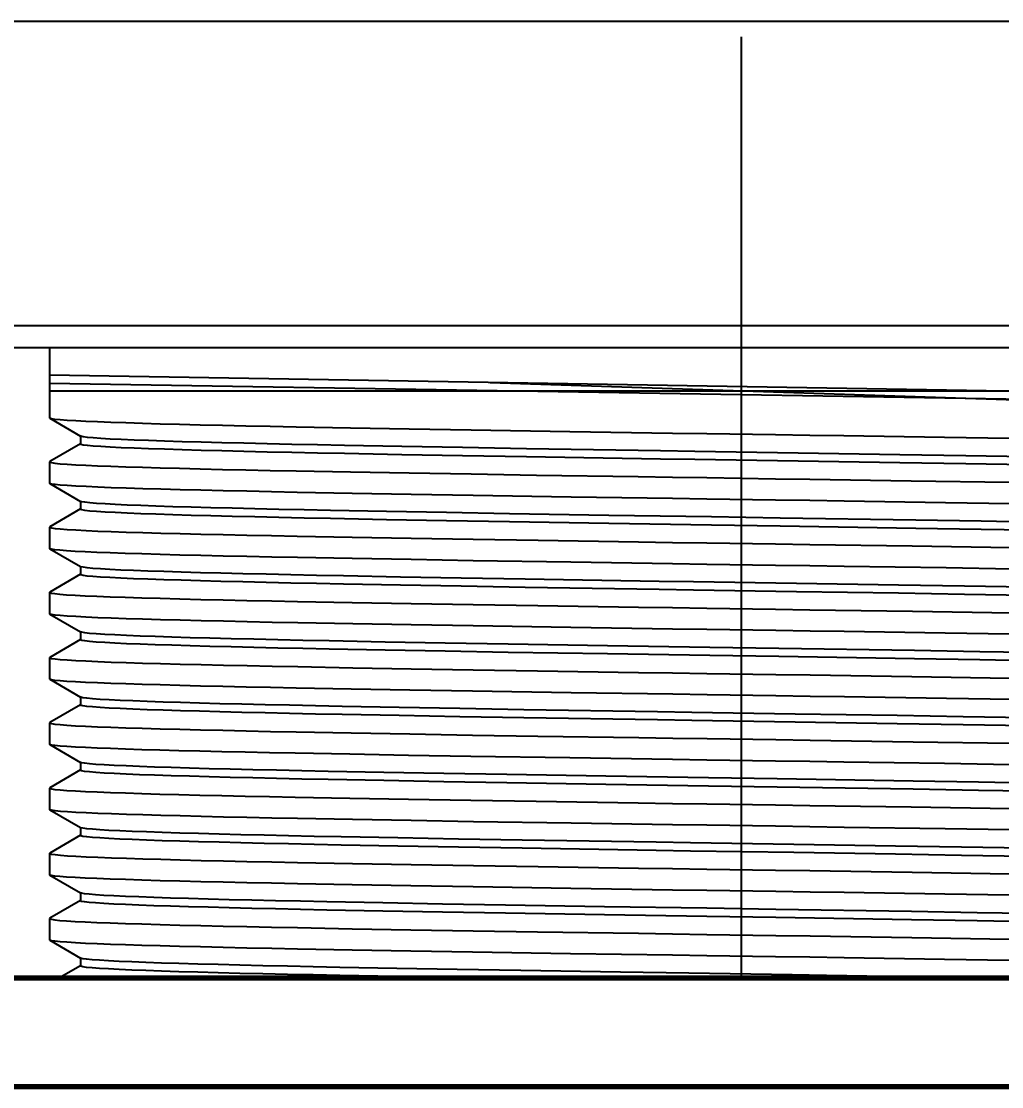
# Model space of a CAD drawing. Header units: millimetres. Extents: x 2985 to 3826, y 1462 to 2056.
# Drawn here: x 3523.09 to 3545.68, y 1671.3 to 1695.85 of the extents above; entities that cross this region are included whole.
import ezdxf

# ---------------------------------------------------------------- set-up
doc = ezdxf.new("R2010")
doc.units = ezdxf.units.MM
doc.linetypes.add('CENTER2', pattern=[28.575, 19.05, -3.175, 3.175, -3.175])
doc.layers.add('02___PRT_ALL_AXES', color=7, linetype='Continuous')
doc.styles.get("Standard").update_dxf_attribs({"font": 'arial.ttf'})
doc.dimstyles.new('사본(2) STANDARD', dxfattribs={"dimscale": 0, "dimtxt": 4, "dimasz": 4, "dimexe": 1.25, "dimexo": 0.625, "dimgap": 1.5, "dimtad": 3, "dimtih": 1, "dimtoh": 1, "dimdec": 1, "dimzin": 9, "dimdsep": 46, "dimtxsty": 'Standard', "dimcen": 2.5, "dimclrd": 3, "dimclre": 3, "dimclrt": 4, "dimadec": 0, "dimazin": 0, "dimtfac": 1, "dimtdec": 1, "dimtmove": 0, "dimatfit": 3, "dimfxl": 1.25, "dimtfill": 1, "dimtolj": 1, "dimtzin": 0, "dimarcsym": 0})

# ---------------------------------------------------------------- blocks, each defined once
blk = doc.blocks.new('*D10')
at = {"color": 3, "lineweight": -2, "transparency": 16777216}
for start, end in [(258.341006, 263.551033), (264.448598, 269.658994)]:
    blk.add_arc((3539.679, 2431.868), 672.081, start, end, dxfattribs=at)
at = {"color": 3, "transparency": 16777216}
for points in [[(3403.724, 1773.001), (3403.997, 1774.306), (3399.945, 1774.474)], [(3535.681, 1760.466), (3535.677, 1759.132), (3539.679, 1759.787)]]:
    blk.add_solid(points, dxfattribs=at)
at = {"layer": 'Defpoints', "color": 0, "transparency": 16777216}
for p in [(3539.679, 1866.947), (3413.544, 1838.452), (3446.143, 1766.328), (3381.743, 1688.837), (3539.679, 1686.832)]:
    blk.add_point(p, dxfattribs=at)
at = {"color": 4, "transparency": 16777216, "insert": (3469.427, 1763.469), "char_height": 4, "attachment_point": 5, "bg_fill": 3, "box_fill_scale": 1.1, "bg_fill_color": 256, "bg_fill_true_color": 13158600, "bg_fill_transparency": 0}
blk.add_mtext('\\A1;12°', dxfattribs=at)
blk = doc.blocks.new('*D12')
at = {"color": 3, "lineweight": -2, "transparency": 16777216}
for p, q in [((3406.539, 1804.886), (3406.539, 1721.096)), ((3539.679, 1696.478), (3539.679, 1723.596)), ((3410.539, 1722.346), (3465.435, 1722.346)), ((3535.679, 1722.346), (3480.784, 1722.346))]:
    blk.add_line(p, q, dxfattribs=at)
at = {"color": 3, "transparency": 16777216}
for points in [[(3410.539, 1723.013), (3410.539, 1721.68), (3406.539, 1722.346)], [(3535.679, 1723.013), (3535.679, 1721.68), (3539.679, 1722.346)]]:
    blk.add_solid(points, dxfattribs=at)
at = {"layer": 'Defpoints', "color": 0, "transparency": 16777216}
for p in [(3406.539, 1805.511), (3539.679, 1722.346), (3539.679, 1695.853)]:
    blk.add_point(p, dxfattribs=at)
at = {"color": 4, "transparency": 16777216, "insert": (3473.109, 1722.346), "char_height": 4, "attachment_point": 5, "bg_fill": 3, "box_fill_scale": 1.1, "bg_fill_color": 256, "bg_fill_true_color": 13158600, "bg_fill_transparency": 0}
blk.add_mtext('\\A1;133.1', dxfattribs=at)

msp = doc.modelspace()

# ---------------------------------------------------------------- linework, layer by layer
at = {"color": 1, "linetype": 'CENTER2', "ltscale": 0.5}
msp.add_line((3539.679, 1866.947), (3539.679, 1686.832), dxfattribs=at)
at = {"color": 7, "linetype": 'Continuous'}
for p, q in [((3516.124, 1695.853), (3563.234, 1695.853)), ((3523.742, 1687.337), (3555.616, 1687.337)), ((3523.747, 1686.704), (3523.742, 1686.71)), ((3523.747, 1686.704), (3524.459, 1686.293)), ((3530.678, 1686.478), (3529.421, 1686.502)), ((3532.024, 1686.454), (3530.678, 1686.478)), ((3533.455, 1686.43), (3532.024, 1686.454)), ((3535.732, 1686.394), (3533.455, 1686.43)), ((3524.454, 1686.299), (3524.454, 1686.112)), ((3545.856, 1686.239), (3544.357, 1686.263)), ((3524.459, 1686.118), (3523.747, 1685.707)), ((3531.858, 1686.053), (3530.541, 1686.078)), ((3533.26, 1686.028), (3531.858, 1686.053)), ((3534.732, 1686.003), (3533.26, 1686.028)), ((3523.747, 1685.707), (3523.742, 1685.701)), ((3531.858, 1685.865), (3530.541, 1685.89)), ((3533.26, 1685.84), (3531.858, 1685.865)), ((3534.732, 1685.815), (3533.26, 1685.84)), ((3544.854, 1685.841), (3543.335, 1685.866)), ((3546.316, 1685.816), (3544.854, 1685.841)), ((3529.421, 1685.492), (3530.678, 1685.468)), ((3530.678, 1685.468), (3532.024, 1685.445)), ((3532.024, 1685.445), (3533.455, 1685.421)), ((3544.854, 1685.653), (3543.335, 1685.678)), ((3546.316, 1685.628), (3544.854, 1685.653)), ((3523.747, 1685.201), (3523.742, 1685.207)), ((3523.747, 1685.201), (3524.459, 1684.789)), ((3533.455, 1685.421), (3534.96, 1685.397)), ((3543.592, 1685.265), (3545.856, 1685.23)), ((3530.715, 1684.974), (3529.451, 1684.998)), ((3532.071, 1684.95), (3530.715, 1684.974)), ((3533.504, 1684.926), (3532.071, 1684.95)), ((3524.454, 1684.796), (3524.454, 1684.608)), ((3524.486, 1684.78), (3524.459, 1684.789)), ((3535.761, 1684.89), (3533.504, 1684.926)), ((3545.878, 1684.735), (3544.384, 1684.759)), ((3524.459, 1684.615), (3523.747, 1684.203)), ((3531.506, 1684.556), (3530.213, 1684.581)), ((3532.887, 1684.531), (3531.506, 1684.556)), ((3534.342, 1684.506), (3532.887, 1684.531)), ((3536.628, 1684.468), (3534.342, 1684.506)), ((3538.989, 1684.431), (3536.628, 1684.468)), ((3531.506, 1684.368), (3530.213, 1684.393)), ((3532.887, 1684.343), (3531.506, 1684.368)), ((3534.342, 1684.318), (3532.887, 1684.343)), ((3536.628, 1684.28), (3534.342, 1684.318)), ((3538.989, 1684.243), (3536.628, 1684.28)), ((3545.209, 1684.331), (3543.703, 1684.356)), ((3546.656, 1684.306), (3545.209, 1684.331)), ((3523.747, 1684.203), (3523.742, 1684.197)), ((3529.451, 1683.988), (3530.715, 1683.964)), ((3530.715, 1683.964), (3532.071, 1683.94)), ((3545.209, 1684.143), (3543.703, 1684.168)), ((3546.656, 1684.118), (3545.209, 1684.143)), ((3532.071, 1683.94), (3533.504, 1683.917)), ((3533.504, 1683.917), (3534.998, 1683.893)), ((3543.615, 1683.762), (3545.878, 1683.726)), ((3523.747, 1683.697), (3523.742, 1683.703)), ((3523.747, 1683.697), (3524.459, 1683.286)), ((3530.717, 1683.47), (3529.456, 1683.494)), ((3524.454, 1683.293), (3524.454, 1683.105)), ((3532.072, 1683.447), (3530.717, 1683.47)), ((3533.501, 1683.423), (3532.072, 1683.447)), ((3535.754, 1683.387), (3533.501, 1683.423)), ((3545.912, 1683.231), (3544.399, 1683.256)), ((3524.459, 1683.111), (3523.747, 1682.7)), ((3531.828, 1683.046), (3530.513, 1683.071)), ((3533.229, 1683.021), (3531.828, 1683.046)), ((3534.699, 1682.996), (3533.229, 1683.021)), ((3531.828, 1682.858), (3530.513, 1682.883)), ((3533.229, 1682.833), (3531.828, 1682.858)), ((3534.699, 1682.808), (3533.229, 1682.833)), ((3544.821, 1682.834), (3543.302, 1682.859)), ((3546.285, 1682.809), (3544.821, 1682.834)), ((3523.747, 1682.7), (3523.742, 1682.694)), ((3544.821, 1682.646), (3543.302, 1682.671)), ((3546.285, 1682.621), (3544.821, 1682.646)), ((3529.456, 1682.484), (3530.717, 1682.461)), ((3530.717, 1682.461), (3532.072, 1682.437)), ((3532.072, 1682.437), (3533.501, 1682.413)), ((3533.501, 1682.413), (3534.99, 1682.389)), ((3543.624, 1682.258), (3545.912, 1682.222)), ((3523.747, 1682.194), (3523.742, 1682.2)), ((3523.747, 1682.194), (3524.459, 1681.783)), ((3524.454, 1681.789), (3524.454, 1681.601)), ((3530.728, 1681.967), (3529.465, 1681.99)), ((3532.076, 1681.943), (3530.728, 1681.967)), ((3533.499, 1681.919), (3532.076, 1681.943)), ((3535.751, 1681.884), (3533.499, 1681.919)), ((3524.459, 1681.608), (3523.747, 1681.196)), ((3531.477, 1681.549), (3530.186, 1681.574)), ((3532.856, 1681.524), (3531.477, 1681.549)), ((3534.31, 1681.499), (3532.856, 1681.524)), ((3545.862, 1681.729), (3544.373, 1681.752)), ((3531.477, 1681.361), (3530.186, 1681.386)), ((3532.856, 1681.336), (3531.477, 1681.361)), ((3534.31, 1681.311), (3532.856, 1681.336)), ((3536.594, 1681.462), (3534.31, 1681.499)), ((3536.594, 1681.274), (3534.31, 1681.311)), ((3538.954, 1681.425), (3536.594, 1681.462)), ((3538.954, 1681.237), (3536.594, 1681.274)), ((3545.177, 1681.325), (3543.669, 1681.35)), ((3546.625, 1681.3), (3545.177, 1681.325)), ((3523.747, 1681.196), (3523.742, 1681.19)), ((3545.177, 1681.137), (3543.669, 1681.162)), ((3546.625, 1681.112), (3545.177, 1681.137)), ((3529.465, 1680.981), (3530.728, 1680.957)), ((3530.728, 1680.957), (3532.076, 1680.933)), ((3532.076, 1680.933), (3533.499, 1680.91)), ((3533.499, 1680.91), (3534.985, 1680.886)), ((3523.747, 1680.69), (3523.742, 1680.696)), ((3523.747, 1680.69), (3524.459, 1680.279)), ((3543.609, 1680.755), (3545.862, 1680.719)), ((3524.454, 1680.286), (3524.454, 1680.098)), ((3530.688, 1680.464), (3529.428, 1680.488)), ((3532.046, 1680.44), (3530.688, 1680.464)), ((3533.485, 1680.416), (3532.046, 1680.44)), ((3535.758, 1680.38), (3533.485, 1680.416)), ((3524.459, 1680.104), (3523.747, 1679.693)), ((3531.799, 1680.04), (3530.486, 1680.065)), ((3533.198, 1680.015), (3531.799, 1680.04)), ((3545.922, 1680.224), (3544.41, 1680.248)), ((3531.799, 1679.852), (3530.486, 1679.877)), ((3533.198, 1679.827), (3531.799, 1679.852)), ((3534.667, 1679.99), (3533.198, 1680.015)), ((3534.667, 1679.802), (3533.198, 1679.827)), ((3544.789, 1679.828), (3543.268, 1679.853)), ((3546.254, 1679.803), (3544.789, 1679.828)), ((3523.747, 1679.693), (3523.742, 1679.687)), ((3544.789, 1679.64), (3543.268, 1679.665)), ((3546.254, 1679.615), (3544.789, 1679.64)), ((3529.428, 1679.478), (3530.688, 1679.454)), ((3530.688, 1679.454), (3532.046, 1679.43)), ((3532.046, 1679.43), (3533.485, 1679.406)), ((3533.485, 1679.406), (3534.99, 1679.382)), ((3523.747, 1679.187), (3523.742, 1679.193)), ((3523.747, 1679.187), (3524.459, 1678.776)), ((3543.635, 1679.251), (3545.922, 1679.215)), ((3530.661, 1678.961), (3529.405, 1678.985)), ((3532.009, 1678.937), (3530.661, 1678.961)), ((3533.445, 1678.913), (3532.009, 1678.937)), ((3535.727, 1678.877), (3533.445, 1678.913)), ((3524.459, 1678.601), (3523.747, 1678.189)), ((3524.454, 1678.782), (3524.454, 1678.594)), ((3524.482, 1678.767), (3524.459, 1678.776)), ((3531.447, 1678.543), (3530.159, 1678.568)), ((3545.865, 1678.722), (3544.362, 1678.746)), ((3531.447, 1678.355), (3530.159, 1678.38)), ((3532.825, 1678.518), (3531.447, 1678.543)), ((3532.825, 1678.33), (3531.447, 1678.355)), ((3534.277, 1678.493), (3532.825, 1678.518)), ((3534.277, 1678.305), (3532.825, 1678.33)), ((3536.561, 1678.456), (3534.277, 1678.493)), ((3538.92, 1678.418), (3536.561, 1678.456)), ((3545.145, 1678.318), (3543.636, 1678.343)), ((3546.594, 1678.293), (3545.145, 1678.318)), ((3523.747, 1678.189), (3523.742, 1678.183)), ((3536.561, 1678.268), (3534.277, 1678.305)), ((3538.92, 1678.23), (3536.561, 1678.268)), ((3545.145, 1678.13), (3543.636, 1678.155)), ((3546.594, 1678.105), (3545.145, 1678.13)), ((3529.405, 1677.975), (3530.661, 1677.951)), ((3530.661, 1677.951), (3532.009, 1677.928)), ((3532.009, 1677.928), (3533.445, 1677.904)), ((3533.445, 1677.904), (3534.953, 1677.879)), ((3523.747, 1677.683), (3523.742, 1677.689)), ((3523.747, 1677.683), (3524.459, 1677.272)), ((3543.596, 1677.748), (3545.865, 1677.712)), ((3530.721, 1677.456), (3529.458, 1677.48)), ((3532.077, 1677.433), (3530.721, 1677.456)), ((3533.507, 1677.409), (3532.077, 1677.433)), ((3535.76, 1677.373), (3533.507, 1677.409)), ((3524.459, 1677.097), (3523.747, 1676.686)), ((3524.454, 1677.279), (3524.454, 1677.091)), ((3545.869, 1677.218), (3544.379, 1677.242)), ((3531.769, 1677.033), (3530.458, 1677.058)), ((3531.769, 1676.845), (3530.458, 1676.87)), ((3533.166, 1677.008), (3531.769, 1677.033)), ((3533.166, 1676.821), (3531.769, 1676.845)), ((3534.634, 1676.984), (3533.166, 1677.008)), ((3544.756, 1676.821), (3543.235, 1676.846)), ((3523.747, 1676.686), (3523.742, 1676.68)), ((3534.634, 1676.796), (3533.166, 1676.821)), ((3544.756, 1676.633), (3543.235, 1676.658)), ((3546.223, 1676.796), (3544.756, 1676.821)), ((3546.223, 1676.608), (3544.756, 1676.633)), ((3529.458, 1676.471), (3530.721, 1676.447)), ((3530.721, 1676.447), (3532.077, 1676.423)), ((3532.077, 1676.423), (3533.507, 1676.399)), ((3533.507, 1676.399), (3534.997, 1676.375)), ((3523.747, 1676.18), (3523.742, 1676.186)), ((3523.747, 1676.18), (3524.459, 1675.769)), ((3543.612, 1676.244), (3545.869, 1676.208)), ((3530.713, 1675.953), (3529.453, 1675.977)), ((3532.069, 1675.929), (3530.713, 1675.953)), ((3533.499, 1675.905), (3532.069, 1675.929)), ((3535.752, 1675.87), (3533.499, 1675.905)), ((3524.454, 1675.775), (3524.454, 1675.587)), ((3545.859, 1675.715), (3544.369, 1675.739)), ((3524.459, 1675.594), (3523.747, 1675.183)), ((3531.418, 1675.536), (3530.132, 1675.561)), ((3531.418, 1675.349), (3530.132, 1675.373)), ((3532.794, 1675.511), (3531.418, 1675.536)), ((3534.245, 1675.487), (3532.794, 1675.511)), ((3536.527, 1675.449), (3534.245, 1675.487)), ((3543.603, 1675.337), (3540.472, 1675.387)), ((3523.747, 1675.183), (3523.742, 1675.176)), ((3532.794, 1675.324), (3531.418, 1675.349)), ((3534.245, 1675.299), (3532.794, 1675.324)), ((3536.527, 1675.261), (3534.245, 1675.299)), ((3543.603, 1675.149), (3540.472, 1675.199)), ((3545.113, 1675.312), (3543.603, 1675.337)), ((3545.113, 1675.124), (3543.603, 1675.149)), ((3546.563, 1675.287), (3545.113, 1675.312)), ((3546.563, 1675.099), (3545.113, 1675.124)), ((3529.453, 1674.967), (3530.713, 1674.943)), ((3530.713, 1674.943), (3532.069, 1674.92)), ((3532.069, 1674.92), (3533.499, 1674.896)), ((3533.499, 1674.896), (3534.988, 1674.872)), ((3523.747, 1674.676), (3523.742, 1674.682)), ((3523.747, 1674.676), (3524.459, 1674.265)), ((3543.605, 1674.741), (3545.859, 1674.705)), ((3530.718, 1674.449), (3529.456, 1674.473)), ((3532.064, 1674.426), (3530.718, 1674.449)), ((3533.487, 1674.402), (3532.064, 1674.426)), ((3535.746, 1674.366), (3533.487, 1674.402)), ((3524.454, 1674.272), (3524.454, 1674.084)), ((3524.507, 1674.252), (3524.459, 1674.265)), ((3545.851, 1674.211), (3544.36, 1674.235)), ((3524.459, 1674.09), (3523.96, 1673.802)), ((3531.74, 1674.027), (3530.431, 1674.052)), ((3533.135, 1674.002), (3531.74, 1674.027)), ((3534.601, 1673.977), (3533.135, 1674.002)), ((3536.899, 1673.94), (3534.601, 1673.977)), ((3531.74, 1673.839), (3530.431, 1673.864)), ((3545.505, 1673.802), (3543.968, 1673.827))]:
    msp.add_line(p, q, dxfattribs=at)
at = {"linetype": 'Continuous', "lineweight": 70, "extrusion": (0, 1, 0)}
for p, q in [((3562.929, 1673.802), (3516.429, 1673.802)), ((3562.929, 1671.302), (3516.429, 1671.302))]:
    msp.add_line(p, q, dxfattribs=at)
msp.add_line((3523.96, 1673.802), (3555.398, 1673.802))
at = {"color": 7, "linetype": 'Continuous'}
for points in [[(3547.574, 1687.303), (3546.242, 1687.325), (3523.742, 1687.697)], [(3547.574, 1687.115), (3546.242, 1687.137), (3523.742, 1687.509)], [(3533.892, 1687.529), (3546.252, 1687.126)], [(3529.421, 1686.502), (3528.829, 1686.514), (3528.263, 1686.526), (3527.724, 1686.537), (3527.216, 1686.549), (3526.739, 1686.561), (3526.294, 1686.573), (3525.882, 1686.585), (3525.503, 1686.597), (3525.158, 1686.609), (3524.85, 1686.621), (3524.579, 1686.632), (3524.345, 1686.644), (3524.149, 1686.656), (3523.989, 1686.668), (3523.868, 1686.68), (3523.788, 1686.692), (3523.747, 1686.704)], [(3524.519, 1686.277), (3524.466, 1686.29), (3524.459, 1686.293)], [(3530.541, 1686.078), (3529.919, 1686.09), (3529.323, 1686.103), (3528.756, 1686.115), (3528.218, 1686.128), (3527.711, 1686.14), (3527.237, 1686.153), (3526.796, 1686.165), (3526.391, 1686.177), (3526.022, 1686.19), (3525.69, 1686.202), (3525.396, 1686.215), (3525.14, 1686.227), (3524.924, 1686.24), (3524.749, 1686.252), (3524.614, 1686.265), (3524.519, 1686.277)], [(3540.468, 1686.323), (3538.887, 1686.346), (3538.094, 1686.358), (3535.732, 1686.394)], [(3544.357, 1686.263), (3542.041, 1686.299), (3541.256, 1686.311), (3540.468, 1686.323)], [(3530.541, 1685.89), (3529.919, 1685.902), (3529.323, 1685.915), (3528.756, 1685.927), (3528.218, 1685.94), (3527.711, 1685.952), (3527.237, 1685.965), (3526.796, 1685.977), (3526.391, 1685.99), (3526.022, 1686.002), (3525.69, 1686.014), (3525.396, 1686.027), (3525.14, 1686.039), (3524.924, 1686.052), (3524.749, 1686.064), (3524.614, 1686.077), (3524.519, 1686.089), (3524.466, 1686.102), (3524.454, 1686.112)], [(3538.61, 1685.94), (3537.82, 1685.953), (3534.732, 1686.003)], [(3543.335, 1685.866), (3540.989, 1685.903), (3538.61, 1685.94)], [(3523.742, 1685.701), (3523.747, 1685.695), (3523.788, 1685.683), (3523.868, 1685.671), (3523.989, 1685.658), (3524.149, 1685.647), (3524.345, 1685.635), (3524.579, 1685.623), (3524.85, 1685.611), (3525.158, 1685.599), (3525.503, 1685.587), (3525.882, 1685.575), (3526.294, 1685.563), (3526.739, 1685.552), (3527.216, 1685.54), (3527.724, 1685.528), (3528.263, 1685.516), (3528.829, 1685.504), (3529.421, 1685.492)], [(3538.61, 1685.752), (3537.82, 1685.765), (3534.732, 1685.815)], [(3543.335, 1685.678), (3540.989, 1685.715), (3538.61, 1685.752)], [(3529.451, 1684.998), (3528.855, 1685.01), (3528.285, 1685.022), (3527.743, 1685.034), (3527.231, 1685.046), (3526.751, 1685.057), (3526.305, 1685.069), (3525.891, 1685.081), (3525.511, 1685.093), (3525.165, 1685.105), (3524.856, 1685.117), (3524.583, 1685.129), (3524.348, 1685.141), (3524.151, 1685.153), (3523.991, 1685.165), (3523.87, 1685.177), (3523.789, 1685.189), (3523.747, 1685.201)], [(3534.96, 1685.397), (3537.303, 1685.361), (3538.094, 1685.349), (3538.887, 1685.337)], [(3538.887, 1685.337), (3540.468, 1685.313), (3541.256, 1685.301), (3543.592, 1685.265)], [(3530.213, 1684.581), (3529.605, 1684.593), (3529.023, 1684.606), (3528.471, 1684.618), (3527.949, 1684.631), (3527.459, 1684.643), (3527.003, 1684.656), (3526.581, 1684.668), (3526.194, 1684.68), (3525.844, 1684.693), (3525.531, 1684.705), (3525.257, 1684.718), (3525.023, 1684.73), (3524.828, 1684.743), (3524.673, 1684.755), (3524.559, 1684.768), (3524.486, 1684.78)], [(3540.47, 1684.819), (3538.887, 1684.843), (3538.097, 1684.855), (3535.761, 1684.89)], [(3544.384, 1684.759), (3542.05, 1684.795), (3541.261, 1684.807), (3540.47, 1684.819)], [(3530.213, 1684.393), (3529.605, 1684.405), (3529.023, 1684.418), (3528.471, 1684.43), (3527.949, 1684.443), (3527.459, 1684.455), (3527.003, 1684.468), (3526.581, 1684.48), (3526.194, 1684.493), (3525.844, 1684.505), (3525.531, 1684.517), (3525.257, 1684.53), (3525.023, 1684.542), (3524.828, 1684.555), (3524.673, 1684.567), (3524.559, 1684.58), (3524.486, 1684.592), (3524.455, 1684.605), (3524.454, 1684.608)], [(3543.703, 1684.356), (3540.576, 1684.406), (3538.989, 1684.431)], [(3543.703, 1684.168), (3540.576, 1684.218), (3538.989, 1684.243)], [(3523.742, 1684.197), (3523.747, 1684.191), (3523.789, 1684.179), (3523.87, 1684.167), (3523.991, 1684.155), (3524.151, 1684.143), (3524.348, 1684.131), (3524.583, 1684.119), (3524.856, 1684.107), (3525.165, 1684.095), (3525.511, 1684.083), (3525.891, 1684.071), (3526.305, 1684.06), (3526.751, 1684.048), (3527.231, 1684.036), (3527.743, 1684.024), (3528.285, 1684.012), (3528.855, 1684), (3529.451, 1683.988)], [(3534.998, 1683.893), (3537.311, 1683.857), (3538.097, 1683.845), (3538.887, 1683.833)], [(3538.887, 1683.833), (3540.47, 1683.809), (3541.261, 1683.798), (3543.615, 1683.762)], [(3529.456, 1683.494), (3528.861, 1683.506), (3528.289, 1683.518), (3527.744, 1683.53), (3527.228, 1683.542), (3526.742, 1683.554), (3526.288, 1683.566), (3525.869, 1683.578), (3525.486, 1683.59), (3525.14, 1683.602), (3524.831, 1683.614), (3524.561, 1683.626), (3524.33, 1683.638), (3524.136, 1683.65), (3523.981, 1683.662), (3523.864, 1683.674), (3523.785, 1683.686), (3523.747, 1683.697)], [(3524.516, 1683.271), (3524.465, 1683.283), (3524.459, 1683.286)], [(3530.513, 1683.071), (3529.892, 1683.084), (3529.298, 1683.096), (3528.732, 1683.109), (3528.195, 1683.121), (3527.69, 1683.134), (3527.217, 1683.146), (3526.778, 1683.159), (3526.374, 1683.171), (3526.007, 1683.183), (3525.676, 1683.196), (3525.384, 1683.208), (3525.13, 1683.221), (3524.916, 1683.233), (3524.742, 1683.246), (3524.609, 1683.258), (3524.516, 1683.271)], [(3540.469, 1683.316), (3538.886, 1683.339), (3538.096, 1683.351), (3535.754, 1683.387)], [(3544.399, 1683.256), (3542.051, 1683.292), (3541.26, 1683.304), (3540.469, 1683.316)], [(3530.513, 1682.883), (3529.892, 1682.896), (3529.298, 1682.908), (3528.732, 1682.921), (3528.195, 1682.933), (3527.69, 1682.946), (3527.217, 1682.958), (3526.778, 1682.971), (3526.374, 1682.983), (3526.007, 1682.996), (3525.676, 1683.008), (3525.384, 1683.021), (3525.13, 1683.033), (3524.916, 1683.045), (3524.742, 1683.058), (3524.609, 1683.07), (3524.516, 1683.083), (3524.465, 1683.095), (3524.454, 1683.105)], [(3538.576, 1682.934), (3537.786, 1682.946), (3534.699, 1682.996)], [(3538.576, 1682.746), (3537.786, 1682.759), (3534.699, 1682.808)], [(3543.302, 1682.859), (3540.954, 1682.897), (3538.576, 1682.934)], [(3543.302, 1682.671), (3540.954, 1682.709), (3538.576, 1682.746)], [(3523.742, 1682.694), (3523.746, 1682.688), (3523.785, 1682.676), (3523.864, 1682.664), (3523.981, 1682.652), (3524.136, 1682.64), (3524.33, 1682.629), (3524.561, 1682.617), (3524.831, 1682.605), (3525.14, 1682.593), (3525.486, 1682.581), (3525.869, 1682.569), (3526.288, 1682.557), (3526.742, 1682.544), (3527.228, 1682.532), (3527.744, 1682.52), (3528.289, 1682.508), (3528.861, 1682.496), (3529.456, 1682.484)], [(3534.99, 1682.389), (3537.309, 1682.354), (3538.096, 1682.342), (3538.886, 1682.33)], [(3538.886, 1682.33), (3540.469, 1682.306), (3541.26, 1682.294), (3543.624, 1682.258)], [(3529.465, 1681.99), (3528.869, 1682.002), (3528.296, 1682.014), (3527.751, 1682.026), (3527.235, 1682.038), (3526.751, 1682.05), (3526.3, 1682.062), (3525.884, 1682.074), (3525.505, 1682.086), (3525.161, 1682.098), (3524.854, 1682.11), (3524.582, 1682.122), (3524.348, 1682.134), (3524.15, 1682.146), (3523.99, 1682.158), (3523.869, 1682.17), (3523.788, 1682.182), (3523.747, 1682.194)], [(3530.186, 1681.574), (3529.579, 1681.587), (3528.999, 1681.599), (3528.448, 1681.612), (3527.927, 1681.624), (3527.439, 1681.637), (3526.984, 1681.649), (3526.563, 1681.662), (3526.178, 1681.674), (3525.829, 1681.687), (3525.519, 1681.699), (3525.246, 1681.711), (3525.013, 1681.724), (3524.82, 1681.736), (3524.667, 1681.749), (3524.555, 1681.761), (3524.484, 1681.774), (3524.459, 1681.783)], [(3538.888, 1681.836), (3538.098, 1681.848), (3535.751, 1681.884)], [(3544.373, 1681.752), (3542.051, 1681.788), (3541.263, 1681.8), (3540.472, 1681.812), (3538.888, 1681.836)], [(3530.186, 1681.386), (3529.579, 1681.399), (3528.999, 1681.411), (3528.448, 1681.424), (3527.927, 1681.436), (3527.439, 1681.449), (3526.984, 1681.461), (3526.563, 1681.474), (3526.178, 1681.486), (3525.829, 1681.499), (3525.519, 1681.511), (3525.246, 1681.524), (3525.013, 1681.536), (3524.82, 1681.548), (3524.667, 1681.561), (3524.555, 1681.573), (3524.484, 1681.586), (3524.455, 1681.598), (3524.454, 1681.601)], [(3543.669, 1681.35), (3540.541, 1681.4), (3538.954, 1681.425)], [(3523.742, 1681.19), (3523.747, 1681.184), (3523.788, 1681.172), (3523.869, 1681.16), (3523.99, 1681.148), (3524.15, 1681.136), (3524.348, 1681.124), (3524.582, 1681.112), (3524.854, 1681.1), (3525.161, 1681.088), (3525.505, 1681.077), (3525.884, 1681.065), (3526.3, 1681.053), (3526.751, 1681.041), (3527.235, 1681.029), (3527.751, 1681.017), (3528.296, 1681.005), (3528.869, 1680.993), (3529.465, 1680.981)], [(3543.669, 1681.162), (3540.541, 1681.212), (3538.954, 1681.237)], [(3534.985, 1680.886), (3537.31, 1680.85), (3538.098, 1680.838), (3538.888, 1680.826)], [(3538.888, 1680.826), (3540.472, 1680.802), (3541.263, 1680.791), (3543.609, 1680.755)], [(3529.428, 1680.488), (3528.835, 1680.5), (3528.269, 1680.511), (3527.732, 1680.523), (3527.222, 1680.535), (3526.743, 1680.547), (3526.295, 1680.559), (3525.879, 1680.571), (3525.499, 1680.583), (3525.153, 1680.595), (3524.844, 1680.607), (3524.573, 1680.619), (3524.34, 1680.631), (3524.144, 1680.643), (3523.986, 1680.654), (3523.867, 1680.666), (3523.787, 1680.678), (3523.747, 1680.69)], [(3538.891, 1680.332), (3538.103, 1680.344), (3535.758, 1680.38)], [(3544.41, 1680.248), (3542.058, 1680.285), (3541.266, 1680.297), (3540.472, 1680.309), (3538.891, 1680.332)], [(3530.486, 1679.877), (3529.866, 1679.889), (3529.273, 1679.902), (3528.708, 1679.914), (3528.172, 1679.927), (3527.668, 1679.939), (3527.197, 1679.952), (3526.76, 1679.964), (3526.358, 1679.977), (3525.991, 1679.989), (3525.663, 1680.002), (3525.372, 1680.014), (3525.12, 1680.027), (3524.908, 1680.039), (3524.735, 1680.052), (3524.604, 1680.064), (3524.513, 1680.076), (3524.464, 1680.089), (3524.454, 1680.098)], [(3524.513, 1680.264), (3524.464, 1680.277), (3524.459, 1680.279)], [(3530.486, 1680.065), (3529.866, 1680.077), (3529.273, 1680.09), (3528.708, 1680.102), (3528.172, 1680.115), (3527.668, 1680.127), (3527.197, 1680.14), (3526.76, 1680.152), (3526.358, 1680.165), (3525.991, 1680.177), (3525.663, 1680.19), (3525.372, 1680.202), (3525.12, 1680.214), (3524.908, 1680.227), (3524.735, 1680.239), (3524.604, 1680.252), (3524.513, 1680.264)], [(3538.541, 1679.928), (3537.751, 1679.94), (3534.667, 1679.99)], [(3538.541, 1679.74), (3537.751, 1679.752), (3534.667, 1679.802)], [(3543.268, 1679.853), (3540.92, 1679.89), (3538.541, 1679.928)], [(3523.742, 1679.687), (3523.747, 1679.681), (3523.787, 1679.669), (3523.867, 1679.657), (3523.986, 1679.645), (3524.144, 1679.633), (3524.34, 1679.621), (3524.573, 1679.609), (3524.844, 1679.597), (3525.153, 1679.585), (3525.499, 1679.573), (3525.879, 1679.561), (3526.295, 1679.549), (3526.743, 1679.537), (3527.222, 1679.526), (3527.732, 1679.514), (3528.269, 1679.502), (3528.835, 1679.49), (3529.428, 1679.478)], [(3543.268, 1679.665), (3540.92, 1679.702), (3538.541, 1679.74)], [(3534.99, 1679.382), (3537.317, 1679.346), (3538.103, 1679.335), (3538.891, 1679.323)], [(3538.891, 1679.323), (3540.472, 1679.299), (3541.266, 1679.287), (3543.635, 1679.251)], [(3529.405, 1678.985), (3528.813, 1678.997), (3528.248, 1679.008), (3527.71, 1679.02), (3527.202, 1679.032), (3526.725, 1679.044), (3526.282, 1679.056), (3525.87, 1679.068), (3525.492, 1679.08), (3525.148, 1679.092), (3524.841, 1679.104), (3524.571, 1679.115), (3524.339, 1679.127), (3524.144, 1679.139), (3523.986, 1679.151), (3523.866, 1679.163), (3523.786, 1679.175), (3523.747, 1679.187)], [(3540.468, 1678.805), (3538.886, 1678.829), (3538.093, 1678.841), (3535.727, 1678.877)], [(3530.159, 1678.38), (3529.553, 1678.392), (3528.974, 1678.405), (3528.425, 1678.417), (3527.905, 1678.43), (3527.418, 1678.442), (3526.965, 1678.455), (3526.545, 1678.467), (3526.162, 1678.48), (3525.815, 1678.492), (3525.506, 1678.505), (3525.235, 1678.517), (3525.004, 1678.53), (3524.813, 1678.542), (3524.662, 1678.555), (3524.551, 1678.567), (3524.482, 1678.579), (3524.454, 1678.592), (3524.454, 1678.594)], [(3530.159, 1678.568), (3529.553, 1678.58), (3528.974, 1678.593), (3528.425, 1678.605), (3527.905, 1678.618), (3527.418, 1678.63), (3526.965, 1678.643), (3526.545, 1678.655), (3526.162, 1678.668), (3525.815, 1678.68), (3525.506, 1678.693), (3525.235, 1678.705), (3525.004, 1678.718), (3524.813, 1678.73), (3524.662, 1678.742), (3524.551, 1678.755), (3524.482, 1678.767)], [(3544.362, 1678.746), (3542.041, 1678.781), (3541.256, 1678.793), (3540.468, 1678.805)], [(3543.636, 1678.343), (3540.507, 1678.393), (3538.92, 1678.418)], [(3523.742, 1678.183), (3523.747, 1678.177), (3523.786, 1678.165), (3523.866, 1678.153), (3523.986, 1678.141), (3524.144, 1678.129), (3524.339, 1678.118), (3524.571, 1678.106), (3524.841, 1678.094), (3525.148, 1678.082), (3525.492, 1678.07), (3525.87, 1678.058), (3526.282, 1678.046), (3526.725, 1678.034), (3527.202, 1678.023), (3527.71, 1678.011), (3528.248, 1677.999), (3528.813, 1677.987), (3529.405, 1677.975)], [(3543.636, 1678.155), (3540.507, 1678.205), (3538.92, 1678.23)], [(3534.953, 1677.879), (3537.301, 1677.843), (3538.093, 1677.831), (3538.886, 1677.819), (3540.468, 1677.796)], [(3529.458, 1677.48), (3528.862, 1677.492), (3528.291, 1677.504), (3527.748, 1677.516), (3527.235, 1677.528), (3526.755, 1677.54), (3526.308, 1677.552), (3525.894, 1677.564), (3525.514, 1677.576), (3525.169, 1677.587), (3524.859, 1677.599), (3524.587, 1677.611), (3524.351, 1677.623), (3524.153, 1677.635), (3523.992, 1677.647), (3523.871, 1677.659), (3523.789, 1677.671), (3523.747, 1677.683)], [(3540.468, 1677.796), (3541.256, 1677.784), (3543.596, 1677.748)], [(3540.47, 1677.302), (3538.887, 1677.325), (3538.097, 1677.337), (3535.76, 1677.373)], [(3530.458, 1676.87), (3529.839, 1676.883), (3529.247, 1676.895), (3528.684, 1676.908), (3528.15, 1676.92), (3527.647, 1676.933), (3527.177, 1676.945), (3526.742, 1676.958), (3526.341, 1676.97), (3525.976, 1676.983), (3525.649, 1676.995), (3525.36, 1677.008), (3525.11, 1677.02), (3524.899, 1677.033), (3524.729, 1677.045), (3524.599, 1677.058), (3524.51, 1677.07), (3524.462, 1677.083), (3524.454, 1677.091)], [(3524.51, 1677.258), (3524.462, 1677.27), (3524.459, 1677.272)], [(3530.458, 1677.058), (3529.839, 1677.071), (3529.247, 1677.083), (3528.684, 1677.096), (3528.15, 1677.108), (3527.647, 1677.121), (3527.177, 1677.133), (3526.742, 1677.146), (3526.341, 1677.158), (3525.976, 1677.171), (3525.649, 1677.183), (3525.36, 1677.196), (3525.11, 1677.208), (3524.899, 1677.221), (3524.729, 1677.233), (3524.599, 1677.245), (3524.51, 1677.258)], [(3544.379, 1677.242), (3542.049, 1677.278), (3541.261, 1677.29), (3540.47, 1677.302)], [(3538.507, 1676.921), (3537.717, 1676.934), (3534.634, 1676.984)], [(3543.235, 1676.846), (3540.886, 1676.884), (3538.507, 1676.921)], [(3523.742, 1676.68), (3523.748, 1676.673), (3523.789, 1676.661), (3523.871, 1676.649), (3523.992, 1676.637), (3524.153, 1676.625), (3524.351, 1676.613), (3524.587, 1676.602), (3524.859, 1676.59), (3525.169, 1676.578), (3525.514, 1676.566), (3525.894, 1676.554), (3526.308, 1676.542), (3526.755, 1676.53), (3527.235, 1676.518), (3527.748, 1676.506), (3528.291, 1676.494), (3528.862, 1676.482), (3529.458, 1676.471)], [(3538.507, 1676.733), (3537.717, 1676.746), (3534.634, 1676.796)], [(3543.235, 1676.658), (3540.886, 1676.696), (3538.507, 1676.733)], [(3534.997, 1676.375), (3537.312, 1676.34), (3538.097, 1676.328), (3538.887, 1676.316)], [(3529.453, 1675.977), (3528.859, 1675.989), (3528.288, 1676.001), (3527.744, 1676.013), (3527.229, 1676.025), (3526.744, 1676.037), (3526.291, 1676.049), (3525.872, 1676.061), (3525.489, 1676.073), (3525.143, 1676.085), (3524.834, 1676.097), (3524.564, 1676.109), (3524.332, 1676.121), (3524.137, 1676.133), (3523.982, 1676.144), (3523.864, 1676.156), (3523.786, 1676.168), (3523.747, 1676.18)], [(3538.887, 1676.316), (3540.47, 1676.292), (3541.261, 1676.28), (3543.612, 1676.244)], [(3540.472, 1675.798), (3538.886, 1675.822), (3538.095, 1675.834), (3535.752, 1675.87)], [(3530.132, 1675.561), (3529.527, 1675.574), (3528.95, 1675.586), (3528.401, 1675.599), (3527.884, 1675.611), (3527.398, 1675.624), (3526.946, 1675.636), (3526.528, 1675.649), (3526.146, 1675.661), (3525.801, 1675.674), (3525.493, 1675.686), (3525.225, 1675.699), (3524.995, 1675.711), (3524.805, 1675.724), (3524.656, 1675.736), (3524.547, 1675.749), (3524.48, 1675.761), (3524.459, 1675.769)], [(3544.369, 1675.739), (3542.05, 1675.774), (3541.263, 1675.786), (3540.472, 1675.798)], [(3530.132, 1675.373), (3529.527, 1675.386), (3528.95, 1675.398), (3528.401, 1675.411), (3527.884, 1675.423), (3527.398, 1675.436), (3526.946, 1675.448), (3526.528, 1675.461), (3526.146, 1675.473), (3525.801, 1675.486), (3525.493, 1675.498), (3525.225, 1675.511), (3524.995, 1675.523), (3524.805, 1675.536), (3524.656, 1675.548), (3524.547, 1675.561), (3524.48, 1675.573), (3524.454, 1675.586), (3524.454, 1675.587)], [(3540.472, 1675.387), (3538.886, 1675.412), (3536.527, 1675.449)], [(3523.742, 1675.176), (3523.747, 1675.17), (3523.786, 1675.159), (3523.864, 1675.147), (3523.982, 1675.135), (3524.137, 1675.123), (3524.332, 1675.111), (3524.564, 1675.099), (3524.834, 1675.087), (3525.143, 1675.075), (3525.489, 1675.063), (3525.872, 1675.051), (3526.291, 1675.039), (3526.744, 1675.027), (3527.229, 1675.015), (3527.744, 1675.003), (3528.288, 1674.991), (3528.859, 1674.979), (3529.453, 1674.967)], [(3540.472, 1675.199), (3538.886, 1675.224), (3536.527, 1675.261)], [(3529.456, 1674.473), (3528.86, 1674.485), (3528.287, 1674.497), (3527.741, 1674.509), (3527.224, 1674.521), (3526.74, 1674.533), (3526.288, 1674.545), (3525.871, 1674.557), (3525.491, 1674.569), (3525.148, 1674.581), (3524.841, 1674.593), (3524.571, 1674.605), (3524.339, 1674.617), (3524.144, 1674.629), (3523.986, 1674.64), (3523.868, 1674.652), (3523.788, 1674.664), (3523.747, 1674.676)], [(3534.988, 1674.872), (3537.308, 1674.836), (3538.095, 1674.824), (3538.886, 1674.812)], [(3538.886, 1674.812), (3540.472, 1674.788), (3541.263, 1674.777), (3543.605, 1674.741)], [(3530.431, 1674.052), (3529.813, 1674.064), (3529.222, 1674.077), (3528.66, 1674.089), (3528.127, 1674.102), (3527.626, 1674.114), (3527.158, 1674.127), (3526.723, 1674.139), (3526.324, 1674.152), (3525.961, 1674.164), (3525.636, 1674.177), (3525.348, 1674.189), (3525.1, 1674.202), (3524.891, 1674.214), (3524.722, 1674.227), (3524.594, 1674.239), (3524.507, 1674.252)], [(3540.471, 1674.295), (3538.888, 1674.318), (3538.097, 1674.33), (3535.746, 1674.366)], [(3544.36, 1674.235), (3542.046, 1674.271), (3541.26, 1674.283), (3540.471, 1674.295)], [(3530.431, 1673.864), (3529.813, 1673.876), (3529.222, 1673.889), (3528.66, 1673.901), (3528.127, 1673.914), (3527.626, 1673.926), (3527.158, 1673.939), (3526.723, 1673.951), (3526.324, 1673.964), (3525.961, 1673.976), (3525.636, 1673.989), (3525.348, 1674.001), (3525.1, 1674.014), (3524.891, 1674.026), (3524.722, 1674.039), (3524.594, 1674.051), (3524.507, 1674.064), (3524.461, 1674.076), (3524.454, 1674.084)], [(3540.851, 1673.877), (3538.472, 1673.915), (3536.899, 1673.94)], [(3533.853, 1673.802), (3533.135, 1673.814), (3531.74, 1673.839)], [(3543.968, 1673.827), (3541.641, 1673.865), (3540.851, 1673.877)]]:
    msp.add_lwpolyline(points, dxfattribs=at)
at = {"layer": '02___PRT_ALL_AXES', "color": 7, "linetype": 'Continuous'}
for p, q in [((3564.236, 1688.837), (3515.122, 1688.837)), ((3519.382, 1688.335), (3559.976, 1688.335)), ((3523.742, 1688.335), (3523.742, 1686.71)), ((3523.742, 1685.701), (3523.742, 1685.207)), ((3523.742, 1684.197), (3523.742, 1683.703)), ((3523.742, 1682.694), (3523.742, 1682.2)), ((3523.742, 1681.19), (3523.742, 1680.696)), ((3523.742, 1679.687), (3523.742, 1679.193)), ((3523.742, 1678.183), (3523.742, 1677.689)), ((3523.742, 1676.68), (3523.742, 1676.186)), ((3523.742, 1675.176), (3523.742, 1674.682))]:
    msp.add_line(p, q, dxfattribs=at)

# ---------------------------------------------------------------- next in the draw order: dimensions: what is measured, and where the dimension line sits
dim = msp.add_angular_dim_2l(base=(3446.143, 1766.328), line1=((3539.679, 1866.947), (3539.679, 1686.832)), line2=((3381.743, 1688.837), (3413.544, 1838.452)), dimstyle='사본(2) STANDARD', override={"dimscale": 1, "dimtad": 0})
dim.commit()
dim.dimension.update_dxf_attribs({"geometry": '*D10', "text_midpoint": (3469.427, 1763.469)})

# ---------------------------------------------------------------- next in the draw order: linework, layer by layer
msp.add_line((3539.679, 1686.832), (3539.679, 1673.802))

# ---------------------------------------------------------------- next in the draw order: dimensions: what is measured, and where the dimension line sits
dim = msp.add_linear_dim(base=(3539.679, 1722.346), p1=(3406.539, 1805.511), p2=(3539.679, 1695.853), dimstyle='사본(2) STANDARD', override={"dimscale": 1, "dimtad": 0})
dim.commit()
dim.dimension.update_dxf_attribs({"geometry": '*D12', "text_midpoint": (3473.109, 1722.346)})

doc.saveas('drawing.dxf')
